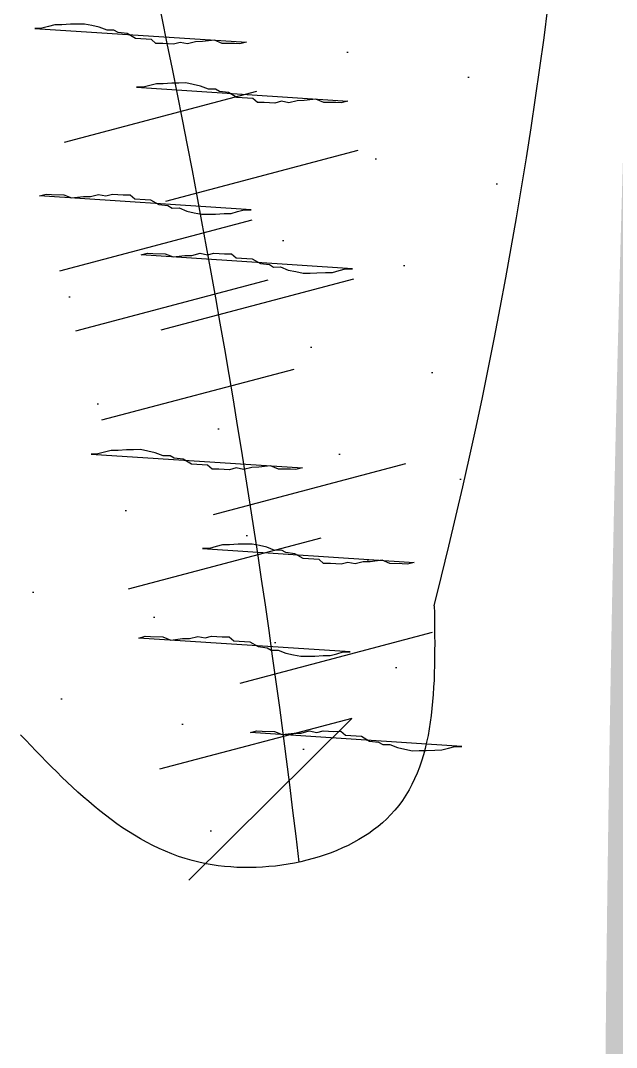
# Model space of a CAD drawing. Extents: x 3694 to 117786, y 20013 to 108631.
# Drawn here: x 41288.8 to 41349, y 85213.1 to 85317.1 of the extents above; entities that cross this region are included whole.
import ezdxf

# ---------------------------------------------------------------- set-up
doc = ezdxf.new("R2010")
doc.units = 0
doc.header["$LTSCALE"] = 1000
doc.header["$MEASUREMENT"] = 0
doc.layers.add('家具', color=253, linetype='Continuous')

# ---------------------------------------------------------------- blocks, each defined once
blk = doc.blocks.new('A$C6CBF3060')
at = {"layer": '家具'}
h = blk.add_hatch(dxfattribs=at)
h.set_pattern_fill('DOTS', color=8, scale=335.2800000195158, angle=-90.00000000000001, style=0)
h.set_pattern_definition([(270, (30849.11753504153, -17862.99907829171), (20.95500000121973, -10.47750000060987), [0, -20.95500000121974])])
edge = h.paths.add_edge_path()
edge.add_spline(control_points=[(3620.032944355196, 1020.167978249578), (3621.856950601301, 1029.223950294458), (3623.640356767137, 1038.254456721312), (3629.075648781851, 1066.661334569191), (3632.509525532267, 1085.952194047979), (3638.452392537998, 1124.35439882104), (3640.907859724044, 1143.394177388276), (3645.504487169259, 1187.965857300234), (3647.380020918004, 1213.570567535007), (3652.138734003369, 1291.274453085276), (3654.163834771207, 1344.379333391011), (3661.075878760414, 1425.081640880471), (3664.018153472578, 1452.133973591473), (3670.094233668715, 1492.753120009336), (3672.397098293724, 1506.299475706379), (3677.679535390045, 1533.370511049969), (3680.683231559953, 1546.95785375061), (3688.042565591692, 1576.433232332645), (3692.477545640613, 1592.158136530725), (3700.184732509224, 1618.288209221257), (3703.394472055632, 1628.838867633007), (3706.570199849586, 1639.277341819994)], knot_values=[0.007594318894714291, 0.007594318894714291, 0.007594318894714291, 0.007594318894714291, 1.009331685129112, 1.009331685129112, 3.166903830014817, 3.166903830014817, 5.324475974900523, 5.324475974900523, 8.146713981276132, 8.146713981276132, 13.78698518195698, 13.78698518195698, 16.6071207822974, 16.6071207822974, 18.01718858246761, 18.01718858246761, 19.42725638263783, 19.42725638263783, 21.11840045899928, 21.11840045899928, 22.2881602581128, 22.2881602581128, 22.2881602581128, 22.2881602581128], degree=3, periodic=0)
edge.add_ellipse((1789.99904669042, 2201.081587384349), major_axis=(1412.244489359956, 1412.244489359956), ratio=0.9999999999999818, start_angle=-61.33743676422674, end_angle=-48.55714826964773)
edge.add_ellipse((1789.99904669042, 1953.25083809936), major_axis=(1412.24448935993, -1412.24448935993), ratio=0.9999999999999885, start_angle=48.5571482696466, end_angle=61.33743676426361)
edge.add_spline(control_points=[(3706.570199849455, 2515.055083664098), (3703.394472055566, 2525.493557850958), (3700.184732509093, 2536.044216262839), (3692.477545640737, 2562.174288952727), (3688.042565592012, 2577.899193150166), (3680.683231560659, 2607.374571730539), (3677.679535390882, 2620.961914430154), (3672.397098294947, 2648.032949771052), (3670.094233670054, 2661.579305466817), (3664.018153474113, 2702.198451881093), (3661.075878761818, 2729.250784589662), (3655.986670472266, 2788.670379265524), (3654.145087228251, 2820.934697647885), (3652.42359686167, 2852.807937005808)], knot_values=[0.007594318904541566, 0.007594318904541566, 0.007594318904541566, 0.007594318904541566, 1.177354118008585, 1.177354118008585, 2.868498194319651, 2.868498194319651, 4.278565994361959, 4.278565994361959, 5.688633794404266, 5.688633794404266, 8.508769394488882, 8.508769394488882, 11.91787256770212, 11.91787256770212, 11.91787256770212, 11.91787256770212], degree=3, periodic=0)
edge.add_ellipse((3646.657623284387, 2875.236412280854), major_axis=(16.37502602226822, 16.37502602226821), ratio=0.9999999999995666, start_angle=225.8035234418923, end_angle=239.417541532368, ccw=False)
edge.add_ellipse((3511.087514728119, 3239.193560838379), major_axis=(290.1065513937293, 290.1065513937293), ratio=0.9999999999994232, start_angle=234.5429178462428, end_angle=244.3434878472222, ccw=False)
edge.add_ellipse((4291.384683319397, 2715.78940374251), major_axis=(510.6161812649055, -510.6161812649058), ratio=0.9999999999999988, start_angle=215.5301837112753, end_angle=236.2784491778619)
edge.add_ellipse((8058.381468311782, 2243.98490320702), major_axis=(3173.045961291781, -3173.045961291782), ratio=1, start_angle=220.7753203818918, end_angle=231.6420249032678)
edge.add_ellipse((4599.337569821713, 1341.637200631933), major_axis=(756.0877006785541, 756.0877006785539), ratio=0.9999999999999949, start_angle=113.9930274311128, end_angle=139.4777875760855)
edge.add_ellipse((3519.680850986653, 1232.139841819859), major_axis=(20.77520892349397, -20.77520892349398), ratio=0.999999999999889, start_angle=29.349690518414718, end_angle=107.31395154978779, ccw=False)
edge.add_ellipse((3261.400831811123, 1475.541992198378), major_axis=(269.5263520561113, -269.5263520561115), ratio=0.9999999999999978, start_angle=326.06965526290503, end_angle=363.74867896470926, ccw=False)
edge.add_ellipse((2985.936513544038, 1255.583835869416), major_axis=(269.5447157602681, 269.5447157602681), ratio=0.9999999999729833, start_angle=289.4364312615882, end_angle=291.1525348597326, ccw=False)
edge.add_ellipse((3270.637057203829, -411.6684627259383), major_axis=(1063.437138938921, 1063.437138938921), ratio=0.9999999999999937, start_angle=35.30528515153998, end_angle=42.74492259143477, ccw=False)
edge.add_ellipse((3474.324288661912, 860.0126218386868), major_axis=(153.1024992137935, -153.1024992137935), ratio=0.999999999999859, start_angle=92.70420918075928, end_angle=121.7648417998393, ccw=False)
edge = h.paths.add_edge_path()
edge.add_ellipse((3560.315809361586, 903.7363475695056), major_axis=(59.62128638761727, 59.62128638761727), ratio=0.9999999999999157, start_angle=248.1334738211491, end_angle=277.7178630449272)
edge.add_ellipse((3511.524035592221, 931.7299106341088), major_axis=(99.19644208316629, 99.19644208316625), ratio=0.9999999999997502, start_angle=-79.30676778778508, end_angle=-64.31921627686972)
edge.add_ellipse((3386.72601415019, 2442.541419907149), major_axis=(1116.038544759257, -1116.038544759258), ratio=0.9999999999999984, start_angle=303.32411686118166, end_angle=324.37804893725087, ccw=False)
edge.add_spline(control_points=[(3067.313977831232, 896.8829783906913), (3067.116512627828, 894.6964287364499), (3066.26218761129, 885.1096334103167), (3065.674442368967, 875.0971932240427), (3064.819310103077, 865.6985716819399)], knot_values=[0, 0, 0, 0, 0.2418033642713523, 1.052830296575082, 1.052830296575082, 1.052830296575082, 1.052830296575082], degree=3, periodic=0)
edge.add_ellipse((3026.907071228037, 868.9988679855887), major_axis=(26.90938323527025, 26.90938323527025), ratio=0.9999999999999187, start_angle=238.7767705824798, end_angle=310.27284356007203, ccw=False)
edge.add_ellipse((3357.089655062053, 4875.541364723143), major_axis=(2868.190797183439, -2868.19079718344), ratio=0.999999999999999, start_angle=310.4593117003497, end_angle=318.3404531218047)
edge = h.paths.add_edge_path()
edge.add_ellipse((3560.315809361266, 3250.596077914459), major_axis=(59.62128638763784, -59.62128638763787), ratio=0.9999999999995934, start_angle=82.28213695507955, end_angle=111.8665261788591)
edge.add_ellipse((3357.089655062751, -721.208939239179), major_axis=(2868.190797183605, 2868.190797183604), ratio=0.9999999999999925, start_angle=41.65954687821016, end_angle=49.54410408661445)
edge.add_ellipse((3026.730802552287, 3285.298579970644), major_axis=(26.90938323526915, -26.90938323526915), ratio=0.9999999999999033, start_angle=49.98346972011012, end_angle=121.3236457343994, ccw=False)
edge.add_spline(control_points=[(3064.642559511616, 3288.604407622486), (3064.979431703308, 3284.907876167901), (3065.254021153691, 3281.472108143695), (3065.500446844075, 3278.209911560098)], knot_values=[0, 0, 0, 0, 0.3189857557440551, 0.3189857557440551, 0.3189857557440551, 0.3189857557440551], degree=3, periodic=0)
edge.add_ellipse((3494.988468096315, -267.6566824607653), major_axis=(2525.631590611771, -2525.631590611772), ratio=0.9999999999999991, start_angle=132.8754075785099, end_angle=141.9062269296692, ccw=False)
edge = h.paths.add_edge_path()
edge.add_ellipse((3346.428693505171, 2814.744027245259), major_axis=(221.1621733483969, -221.1621733483971), ratio=0.9999999999999994, start_angle=219.8560000035077, end_angle=290.9319768433341)
edge.add_ellipse((3437.151632962174, 2555.301954592251), major_axis=(155.4479335070494, -155.4479335070496), ratio=0.9999999999999929, start_angle=231.8281592482279, end_angle=294.8810682384705)
edge.add_ellipse((2813.700149012111, 2180.201737340405), major_axis=(405.3237387993505, 405.3237387993504), ratio=0.9999999999999992, start_angle=285.52623263396157, end_angle=332.11357467867344, ccw=False)
edge.add_ellipse((3523.712787324905, 1599.059105694443), major_axis=(258.8230775298201, 258.82307752982), ratio=0.9999999999999818, start_angle=80.19826500577827, end_angle=130.5062586859865)
edge.add_ellipse((3249.266929159778, 1365.594833926676), major_axis=(196.0891473908119, -196.0891473908119), ratio=0.9999999999999981, start_angle=154.0384846775883, end_angle=216.6923729745889)
edge.add_ellipse((3335.197817287255, 909.3636444261319), major_axis=(433.6778078787909, 433.6778078787906), ratio=0.999999999999949, start_angle=80.98112304628877, end_angle=109.8781780001218)
edge.add_ellipse((18467.36806691358, 2025.981614987111), major_axis=(11109.2260467442, 11109.22604674419), ratio=0.9999999999995928, start_angle=138.1241672681158, end_angle=138.7143909774701)
edge.add_spline(control_points=[(2789.552410904224, 1008.188427614892), (2796.579734544641, 1007.746763104577), (2803.725178327077, 1007.646570336328), (2811.231307050359, 1007.927036234807)], knot_values=[2.293510373809953, 2.293510373809953, 2.293510373809953, 2.293510373809953, 2.979732802934619, 2.979732802934619, 2.979732802934619, 2.979732802934619], degree=3, periodic=0)
edge.add_spline(control_points=[(2811.231307050359, 1007.927036234807), (2815.450479755054, 1008.084685284808), (2826.805456678361, 1008.812973134682), (2842.780722635296, 1010.871307693131), (2839.120250166125, 1024.618026985154), (2842.859477051599, 1028.393799632864), (2845.636094539273, 1029.971073038905)], knot_values=[2.979732802934619, 2.979732802934619, 2.979732802934619, 2.979732802934619, 3.36545639614831, 3.990521829336836, 4.278466320926378, 4.605763273049225, 4.605763273049225, 4.605763273049225, 4.605763273049225], degree=3, periodic=0)
edge.add_spline(control_points=[(2845.636094539273, 1029.971073038905), (2848.422474729079, 1031.553892203377), (2852.001820499405, 1032.702305534669), (2855.58116626992, 1033.850718865961)], knot_values=[4.605763273049225, 4.605763273049225, 4.605763273049225, 4.605763273049225, 4.934211014792284, 4.934211014792284, 4.934211014792284, 4.934211014792284], degree=3, periodic=0)
edge.add_ellipse((3270.637057203829, -411.6684627259383), major_axis=(1063.437138939227, 1063.437138939227), ratio=0.9999999999998375, start_angle=52.795632896919415, end_angle=61.02050574382298, ccw=False)
edge.add_ellipse((3199.316362891543, 1348.14039130005), major_axis=(212.5834902189315, 212.5834902189315), ratio=0.9999999999999212, start_angle=165.6335501199894, end_angle=198.8130742464472, ccw=False)
edge.add_ellipse((3199.413119119788, 1029.520550322999), major_axis=(217.1797520411045, -217.1797520411046), ratio=0.9999999999998674, start_angle=151.0252170128921, end_angle=192.4102655699839, ccw=False)
edge.add_ellipse((3551.448439235653, 1156.134686465819), major_axis=(331.0872910150433, -331.0872910150434), ratio=0.9999999999999813, start_angle=177.8463850309959, end_angle=203.8962665094932, ccw=False)
edge.add_ellipse((2984.329156197491, 1140.779664811776), major_axis=(308.6143108805782, 308.6143108805783), ratio=0.99999999999966, start_angle=2.0533838449994732, end_angle=10.260448050109005, ccw=False)
edge.add_spline(control_points=[(3281.687451026184, 1460.253654765613), (3290.639455244702, 1453.204405174176), (3313.081898206045, 1435.532118832798), (3303.305460116768, 1498.775473405309), (3326.318821677465, 1533.829908224947), (3353.544751881607, 1593.430233467796), (3320.947959299898, 1659.060984562777), (3340.190178442157, 1740.826539046509), (3356.126177953687, 1827.657185362103), (3415.808870579021, 1863.793903553702), (3424.432073950476, 1919.337591101754), (3457.289777258164, 1907.517444122117), (3458.775801431591, 1924.683027975876), (3459.456346832347, 1933.619102174609)], knot_values=[28.72622828787619, 28.72622828787619, 28.72622828787619, 28.72622828787619, 29.65137003608691, 31.04553471454428, 32.97090723718488, 34.80045963000916, 37.53798117998499, 40.13244696109814, 43.73799823656201, 46.29924793153518, 47.53881564063179, 48.20545028199999, 48.98405692497199, 48.98405692497199, 48.98405692497199, 48.98405692550385], degree=3, periodic=0)
edge.add_ellipse((-2827.432287128104, 2095.358859361608), major_axis=(4446.972478264837, 4446.972478264834), ratio=0.9999999999999976, start_angle=-46.47369586912973, end_angle=-42.84626635100496)
edge.add_spline(control_points=[(3457.093905025751, 2331.703914353799), (3455.691781476875, 2345.589783137202), (3452.514928848803, 2370.097512984801), (3408.946969250035, 2401.111465854163), (3388.218704290179, 2469.690945094218), (3352.769053081218, 2533.335634224328), (3364.030625280458, 2604.82269811142), (3327.271703467311, 2627.476138575294), (3294.9122366675, 2714.330123526699), (3294.341436591865, 2693.091429919492)], knot_values=[0, 0, 0, 1.163513729807164e-12, 1.426783815582302, 2.507845637052222, 5.446644405802077, 8.794161911986935, 10.36550993041577, 12.19506232323765, 14.47634677036475, 14.47634677036475, 14.47634677036475, 14.47634677036475], degree=3, periodic=0)
edge.add_ellipse((3687.441035538191, 2947.473610607776), major_axis=(331.0872910150615, -331.0872910150615), ratio=0.9999999999999547, start_angle=233.1899730444863, end_angle=257.9076692015958, ccw=False)
edge.add_ellipse((3372.605812031026, 3149.559701468508), major_axis=(217.1797520411107, -217.1797520411108), ratio=0.9999999999999556, start_angle=244.6759739839959, end_angle=286.0610225410798, ccw=False)
edge.add_ellipse((3301.30499854072, 2839.020160634274), major_axis=(212.5834902198476, 212.5834902198476), ratio=0.9999999999956851, start_angle=85.14470269029368, end_angle=91.45268943398088, ccw=False)
edge.add_ellipse((3267.100022714898, 4450.91484517249), major_axis=(983.775240623166, 983.775240623166), ratio=0.9999999999998531, start_angle=208.0880272447276, end_angle=218.4118439115923, ccw=False)
edge.add_spline(control_points=[(2862.37711883695, 3119.814991966967), (2856.867087630577, 3121.622537046678), (2851.35705642408, 3123.430082126131), (2848.768473186879, 3126.813406541194)], knot_values=[4.42752981046754, 4.42752981046754, 4.42752981046754, 4.42752981046754, 4.934211014792284, 4.934211014792284, 4.934211014792284, 4.934211014792284], degree=3, periodic=0)
edge.add_ellipse((3341.197146602492, 3246.534314250937), major_axis=(358.3427787361459, -358.3427787361463), ratio=0.999999999999975, start_angle=238.6648212037559, end_angle=277.816367146285)
h = blk.add_hatch(dxfattribs=at)
h.set_pattern_fill('DOTS', color=8, scale=178.8160000104085, angle=-75.17599740398259, style=0)
h.set_pattern_definition([(284.8240025960174, (21523.19842935675, -3204.156176563381), (12.23371532700078, -2.542622527250572), [0, -11.17600000065051])])
edge = h.paths.add_edge_path(flags=17)
edge.add_ellipse((3508.507639436895, 2686.904734591491), major_axis=(23.25952561881828, -23.25952561881829), ratio=0.9999999999999228, start_angle=217.598370494964, end_angle=267.39462829812675, ccw=False)
edge.add_ellipse((3392.615725812291, 2706.727411004464), major_axis=(59.9046491667301, -59.90464916673012), ratio=0.9999999999998661, start_angle=350.65844968254294, end_angle=394.3991949743683, ccw=False)
edge.add_ellipse((3442.016187211404, 2684.491654074292), major_axis=(32.94986328208082, 32.94986328208081), ratio=0.9999999999998382, start_angle=224.9828587922299, end_angle=289.9024488496004)
edge = h.paths.add_edge_path(flags=17)
edge.add_ellipse((2799.933782092005, 2411.637768748264), major_axis=(481.3748926355609, 481.3748926355607), ratio=0.9999999999840347, start_angle=-26.32292343229813, end_angle=-25.58827127859119)
edge.add_ellipse((3387.198946313249, 2635.157820252211), major_axis=(38.80003682654529, 38.80003682654528), ratio=0.9999999999999831, start_angle=246.3633945223265, end_angle=317.8577408210059, ccw=False)
edge.add_ellipse((3414.442139424595, 2563.93047086295), major_axis=(15.12758440154903, 15.12758440154902), ratio=0.9999999999999909, start_angle=-72.18619439915022, end_angle=64.8217797418078, ccw=False)
edge.add_ellipse((3357.704625160964, 2604.177307075981), major_axis=(64.19840911938086, -64.19840911938088), ratio=0.9999999999999908, start_angle=11.56752916311502, end_angle=61.28906160823021)
edge = h.paths.add_edge_path()
edge.add_ellipse((3185.120227187588, 2583.846666353507), major_axis=(242.0371122307935, 242.0371122307935), ratio=0.9999999999999688, start_angle=-23.32578200306534, end_angle=26.28458598788795)
edge.add_spline(control_points=[(3294.95076252523, 2908.039789200709), (3285.59000490723, 2912.370396476184), (3273.676991489105, 2917.881764752918), (3266.815490951951, 2910.243159776714), (3265.556602545243, 2908.265359197449)], knot_values=[0, 0, 0, 0, 1.42238482592121, 1.810204922351612, 1.810204922351612, 1.810204922351612, 1.810204922351612], degree=3, periodic=0)
edge.add_ellipse((2799.933782090149, 2411.637768744324), major_axis=(481.3748926403442, -481.3748926403442), ratio=0.9999999999996101, start_angle=87.25263749308863, end_angle=91.84549474957328, ccw=False)
edge.add_ellipse((3214.421947500261, 2577.142094905234), major_axis=(216.1019309945073, -216.1019309945075), ratio=0.999999999999946, start_angle=66.89079912288321, end_angle=117.98945326683679, ccw=False)
edge.add_ellipse((3082.171467200518, 2475.053802211161), major_axis=(331.3486877331243, -331.3486877331244), ratio=0.9999999999999956, start_angle=389.56745048290304, end_angle=432.4529716565977, ccw=False)
edge.add_ellipse((2548.179880652155, 2188.045808867992), major_axis=(706.3772336369606, 706.3772336369603), ratio=0.999999999999835, start_angle=321.74637887917953, end_angle=324.3508728240508, ccw=False)
edge.add_spline(control_points=[(3540.231171865613, 2305.399240872724), (3543.869102956422, 2306.191136364261), (3554.218102346218, 2311.164756270326), (3554.021201864321, 2323.207869944858), (3553.888276583122, 2331.338039343249)], knot_values=[0, 0, 0, 0, 0.5819764206049407, 1.791185280154921, 1.791185280154921, 1.791185280154921, 1.791185280154921], degree=3, periodic=0)
edge.add_ellipse((3055.171823736164, 2457.493583324365), major_axis=(363.7535715408031, -363.7535715408033), ratio=0.9999999999999976, start_angle=30.80422389370577, end_angle=74.43044399808288)
edge = h.paths.add_edge_path()
edge.add_spline(control_points=[(3512.045306835935, 2318.2714167302), (3517.588125824346, 2312.491863504376), (3525.292820839051, 2304.458100356638), (3537.115743228183, 2304.72108237278), (3540.231171865613, 2305.399240872724)], knot_values=[1.791185280154921, 1.791185280154921, 1.791185280154921, 1.791185280154921, 3.069002213139684, 3.567391534373676, 3.567391534373676, 3.567391534373676, 3.567391534373676], degree=3, periodic=0)
edge.add_ellipse((2548.179880652155, 2188.045808867992), major_axis=(706.377233638207, -706.3772336382074), ratio=0.9999999999993391, start_angle=51.74637887920161, end_angle=54.3508728240713)
edge.add_ellipse((3764.186938126877, 2674.325635155186), major_axis=(281.0686011683552, 281.0686011683551), ratio=0.9999999999999862, start_angle=145.8922033348512, end_angle=189.5904192882054, ccw=False)
edge.add_ellipse((3727.837143598881, 2835.127694727074), major_axis=(300.7962628522051, -300.7962628522051), ratio=0.9999999999999934, start_angle=220.3807436132537, end_angle=258.6817611968143, ccw=False)
edge.add_ellipse((2799.933782090149, 2411.637768744324), major_axis=(481.3748926401587, 481.3748926401587), ratio=0.9999999999988527, start_angle=-2.747362506916546, end_angle=1.845494749579979)
edge.add_spline(control_points=[(3265.556602545243, 2908.265359197449), (3263.646122517712, 2905.263863207118), (3259.318761821429, 2893.755928218379), (3258.811229740662, 2883.454117961643), (3258.470738576732, 2876.542879246761)], knot_values=[1.810204922351612, 1.810204922351612, 1.810204922351612, 1.810204922351612, 2.398757922429805, 3.598446597238173, 3.598446597238173, 3.598446597238173, 3.598446597238173], degree=3, periodic=0)
edge.add_ellipse((3646.639097211155, 2857.209695129477), major_axis=(274.8167086013957, 274.8167086013956), ratio=0.9999999999999963, start_angle=132.1486721113125, end_angle=176.9724953827164)
edge.add_ellipse((3661.683551529728, 2583.255587393276), major_axis=(215.1838922608969, 215.1838922608969), ratio=0.9999999999999789, start_angle=132.3564968236814, end_angle=195.5463068146161)
at = {"layer": '家具', "color": 8, "linetype": 'Continuous'}
for p, q in [((3535.916616422088, 2383.369024539184), (3516.454684662625, 2378.218237175039)), ((3535.916616422088, 2383.369024539184), (3516.454684662625, 2378.218237175039)), ((3535.916616422088, 2383.369024539184), (3516.454684662625, 2378.218237175039)), ((3535.916616422088, 2383.369024539184), (3516.454684662625, 2378.218237175039)), ((3546.175642554983, 2377.403880923426), (3526.71371079552, 2372.25309355947)), ((3546.175642554983, 2377.403880923426), (3526.71371079552, 2372.25309355947)), ((3546.175642554983, 2377.403880923426), (3526.71371079552, 2372.25309355947)), ((3546.175642554983, 2377.403880923426), (3526.71371079552, 2372.25309355947)), ((3535.453367499627, 2370.338370973503), (3515.991435740252, 2365.187583609546)), ((3535.453367499627, 2370.338370973503), (3515.991435740252, 2365.187583609546)), ((3535.453367499627, 2370.338370973503), (3515.991435740252, 2365.187583609546)), ((3535.453367499627, 2370.338370973503), (3515.991435740252, 2365.187583609546)), ((3537.054624840741, 2364.288119060922), (3517.592693081278, 2359.137331696969)), ((3537.054624840741, 2364.288119060922), (3517.592693081278, 2359.137331696969)), ((3537.054624840741, 2364.288119060922), (3517.592693081278, 2359.137331696969)), ((3537.054624840741, 2364.288119060922), (3517.592693081278, 2359.137331696969)), ((3545.712393632486, 2364.373227357966), (3526.250461873024, 2359.22243999382)), ((3545.712393632486, 2364.373227357966), (3526.250461873024, 2359.22243999382)), ((3545.712393632486, 2364.373227357966), (3526.250461873024, 2359.22243999382)), ((3545.712393632486, 2364.373227357966), (3526.250461873024, 2359.22243999382)), ((3520.269433393936, 2350.134696661527), (3539.731365153399, 2355.285484025673)), ((3520.269433393936, 2350.134696661527), (3539.731365153399, 2355.285484025673)), ((3520.269433393936, 2350.134696661527), (3539.731365153399, 2355.285484025673)), ((3520.269433393936, 2350.134696661527), (3539.731365153399, 2355.285484025673)), ((3531.554113334125, 2340.575081006031), (3551.016045093595, 2345.72586837018)), ((3531.554113334125, 2340.575081006031), (3551.016045093595, 2345.72586837018)), ((3531.554113334125, 2340.575081006031), (3551.016045093595, 2345.72586837018)), ((3531.554113334125, 2340.575081006031), (3551.016045093595, 2345.72586837018)), ((3522.976248175444, 2333.059091855877), (3542.438179934776, 2338.209879219834)), ((3522.976248175444, 2333.059091855877), (3542.438179934776, 2338.209879219834)), ((3522.976248175444, 2333.059091855877), (3542.438179934776, 2338.209879219834)), ((3522.976248175444, 2333.059091855877), (3542.438179934776, 2338.209879219834)), ((3534.260928115538, 2323.499476200384), (3553.722859875008, 2328.650263564337)), ((3534.260928115538, 2323.499476200384), (3553.722859875008, 2328.650263564337)), ((3534.260928115538, 2323.499476200384), (3553.722859875008, 2328.650263564337)), ((3534.260928115538, 2323.499476200384), (3553.722859875008, 2328.650263564337)), ((3545.555555140949, 2319.94152807612), (3526.093623381574, 2314.790740712167)), ((3545.555555140949, 2319.94152807612), (3526.093623381574, 2314.790740712167)), ((3545.555555140949, 2319.94152807612), (3526.093623381574, 2314.790740712167)), ((3545.555555140949, 2319.94152807612), (3526.093623381574, 2314.790740712167)), ((3545.555555140949, 2319.94152807612), (3529.067387014926, 2303.554558588741)), ((3545.555555140949, 2319.94152807612), (3529.067387014926, 2303.554558588741)), ((3545.555555140949, 2319.94152807612), (3529.067387014926, 2303.554558588741)), ((3545.555555140949, 2319.94152807612), (3529.067387014926, 2303.554558588741))]:
    blk.add_line(p, q, dxfattribs=at)
for points in [[(3534.890106007057, 2388.35889353419), (3534.229764226948, 2388.184127732944), (3533.690816441471, 2388.218138826996), (3532.447835425504, 2388.242469564942), (3531.656419294501, 2388.562960098923), (3530.457994050572, 2388.422434142893), (3529.753960820082, 2388.412753786753), (3528.928533594903, 2388.194296535155), (3528.181037665185, 2388.348837302339), (3527.520695884952, 2388.174071501096), (3526.442800314122, 2388.242093689394), (3525.738767083632, 2388.232413333095), (3525.277521842589, 2388.640286767775), (3524.199626271758, 2388.708308955884), (3523.660678486282, 2388.742320050125), (3522.825570904897, 2389.22789602902), (3521.912760779014, 2389.339609667702), (3521.495206988322, 2389.582397657054), (3520.791173757832, 2389.572717300947), (3519.9997576268, 2389.893207834924), (3519.252032945958, 2390.048612923732), (3518.504308265183, 2390.204018012573), (3517.800275034693, 2390.194337656467), (3517.096241804204, 2390.184657300171), (3516.227987450424, 2390.13151424484), (3515.523954219934, 2390.121833888541), (3514.863612439825, 2389.947068087266), (3514.203270659593, 2389.772302286245), (3513.499237429103, 2389.762621929945)], [(3534.890106007057, 2388.35889353419), (3534.229764226948, 2388.184127732944), (3533.690816441471, 2388.218138826996), (3532.447835425504, 2388.242469564942), (3531.656419294501, 2388.562960098923), (3530.457994050572, 2388.422434142893), (3529.753960820082, 2388.412753786753), (3528.928533594903, 2388.194296535155), (3528.181037665185, 2388.348837302339), (3527.520695884952, 2388.174071501096), (3526.442800314122, 2388.242093689394), (3525.738767083632, 2388.232413333095), (3525.277521842589, 2388.640286767775), (3524.199626271758, 2388.708308955884), (3523.660678486282, 2388.742320050125), (3522.825570904897, 2389.22789602902), (3521.912760779014, 2389.339609667702), (3521.495206988322, 2389.582397657054), (3520.791173757832, 2389.572717300947), (3519.9997576268, 2389.893207834924), (3519.252032945958, 2390.048612923732), (3518.504308265183, 2390.204018012573), (3517.800275034693, 2390.194337656467), (3517.096241804204, 2390.184657300171), (3516.227987450424, 2390.13151424484), (3515.523954219934, 2390.121833888541), (3514.863612439825, 2389.947068087266), (3514.203270659593, 2389.772302286245), (3513.499237429103, 2389.762621929945)], [(3534.890106007057, 2388.35889353419), (3534.229764226948, 2388.184127732944), (3533.690816441471, 2388.218138826996), (3532.447835425504, 2388.242469564942), (3531.656419294501, 2388.562960098923), (3530.457994050572, 2388.422434142893), (3529.753960820082, 2388.412753786753), (3528.928533594903, 2388.194296535155), (3528.181037665185, 2388.348837302339), (3527.520695884952, 2388.174071501096), (3526.442800314122, 2388.242093689394), (3525.738767083632, 2388.232413333095), (3525.277521842589, 2388.640286767775), (3524.199626271758, 2388.708308955884), (3523.660678486282, 2388.742320050125), (3522.825570904897, 2389.22789602902), (3521.912760779014, 2389.339609667702), (3521.495206988322, 2389.582397657054), (3520.791173757832, 2389.572717300947), (3519.9997576268, 2389.893207834924), (3519.252032945958, 2390.048612923732), (3518.504308265183, 2390.204018012573), (3517.800275034693, 2390.194337656467), (3517.096241804204, 2390.184657300171), (3516.227987450424, 2390.13151424484), (3515.523954219934, 2390.121833888541), (3514.863612439825, 2389.947068087266), (3514.203270659593, 2389.772302286245), (3513.499237429103, 2389.762621929945)], [(3534.890106007057, 2388.35889353419), (3534.229764226948, 2388.184127732944), (3533.690816441471, 2388.218138826996), (3532.447835425504, 2388.242469564942), (3531.656419294501, 2388.562960098923), (3530.457994050572, 2388.422434142893), (3529.753960820082, 2388.412753786753), (3528.928533594903, 2388.194296535155), (3528.181037665185, 2388.348837302339), (3527.520695884952, 2388.174071501096), (3526.442800314122, 2388.242093689394), (3525.738767083632, 2388.232413333095), (3525.277521842589, 2388.640286767775), (3524.199626271758, 2388.708308955884), (3523.660678486282, 2388.742320050125), (3522.825570904897, 2389.22789602902), (3521.912760779014, 2389.339609667702), (3521.495206988322, 2389.582397657054), (3520.791173757832, 2389.572717300947), (3519.9997576268, 2389.893207834924), (3519.252032945958, 2390.048612923732), (3518.504308265183, 2390.204018012573), (3517.800275034693, 2390.194337656467), (3517.096241804204, 2390.184657300171), (3516.227987450424, 2390.13151424484), (3515.523954219934, 2390.121833888541), (3514.863612439825, 2389.947068087266), (3514.203270659593, 2389.772302286245), (3513.499237429103, 2389.762621929945)], [(3545.149132139952, 2382.393749918432), (3544.488790359814, 2382.218984117186), (3543.949842574366, 2382.252995211464), (3542.706861558392, 2382.27732594941), (3541.915445427359, 2382.597816483358), (3540.717020183431, 2382.457290527102), (3540.012986952912, 2382.447610171024), (3539.187559727761, 2382.22915291943), (3538.440063797956, 2382.383693686774), (3537.779722017818, 2382.20892788556), (3536.701826446886, 2382.276950073665), (3535.997793216498, 2382.267269717526), (3535.536547975455, 2382.675143152017), (3534.458652404624, 2382.743165340347), (3533.919704619177, 2382.7771764344), (3533.084597037661, 2383.262752413484), (3532.171786911909, 2383.374466051944), (3531.754233121181, 2383.617254041485), (3531.050199890691, 2383.607573685189), (3530.2587837596, 2383.928064219166), (3529.511059078817, 2384.083469307974), (3528.763334398078, 2384.238874396815), (3528.059301167588, 2384.229194040709), (3527.355267937099, 2384.219513684602), (3526.487013583319, 2384.166370629082), (3525.782980352829, 2384.156690272976), (3525.122638572589, 2383.981924471729), (3524.462296792452, 2383.807158670486), (3523.758263561933, 2383.79747831438)], [(3545.149132139952, 2382.393749918432), (3544.488790359814, 2382.218984117186), (3543.949842574366, 2382.252995211464), (3542.706861558392, 2382.27732594941), (3541.915445427359, 2382.597816483358), (3540.717020183431, 2382.457290527102), (3540.012986952912, 2382.447610171024), (3539.187559727761, 2382.22915291943), (3538.440063797956, 2382.383693686774), (3537.779722017818, 2382.20892788556), (3536.701826446886, 2382.276950073665), (3535.997793216498, 2382.267269717526), (3535.536547975455, 2382.675143152017), (3534.458652404624, 2382.743165340347), (3533.919704619177, 2382.7771764344), (3533.084597037661, 2383.262752413484), (3532.171786911909, 2383.374466051944), (3531.754233121181, 2383.617254041485), (3531.050199890691, 2383.607573685189), (3530.2587837596, 2383.928064219166), (3529.511059078817, 2384.083469307974), (3528.763334398078, 2384.238874396815), (3528.059301167588, 2384.229194040709), (3527.355267937099, 2384.219513684602), (3526.487013583319, 2384.166370629082), (3525.782980352829, 2384.156690272976), (3525.122638572589, 2383.981924471729), (3524.462296792452, 2383.807158670486), (3523.758263561933, 2383.79747831438)], [(3545.149132139952, 2382.393749918432), (3544.488790359814, 2382.218984117186), (3543.949842574366, 2382.252995211464), (3542.706861558392, 2382.27732594941), (3541.915445427359, 2382.597816483358), (3540.717020183431, 2382.457290527102), (3540.012986952912, 2382.447610171024), (3539.187559727761, 2382.22915291943), (3538.440063797956, 2382.383693686774), (3537.779722017818, 2382.20892788556), (3536.701826446886, 2382.276950073665), (3535.997793216498, 2382.267269717526), (3535.536547975455, 2382.675143152017), (3534.458652404624, 2382.743165340347), (3533.919704619177, 2382.7771764344), (3533.084597037661, 2383.262752413484), (3532.171786911909, 2383.374466051944), (3531.754233121181, 2383.617254041485), (3531.050199890691, 2383.607573685189), (3530.2587837596, 2383.928064219166), (3529.511059078817, 2384.083469307974), (3528.763334398078, 2384.238874396815), (3528.059301167588, 2384.229194040709), (3527.355267937099, 2384.219513684602), (3526.487013583319, 2384.166370629082), (3525.782980352829, 2384.156690272976), (3525.122638572589, 2383.981924471729), (3524.462296792452, 2383.807158670486), (3523.758263561933, 2383.79747831438)], [(3545.149132139952, 2382.393749918432), (3544.488790359814, 2382.218984117186), (3543.949842574366, 2382.252995211464), (3542.706861558392, 2382.27732594941), (3541.915445427359, 2382.597816483358), (3540.717020183431, 2382.457290527102), (3540.012986952912, 2382.447610171024), (3539.187559727761, 2382.22915291943), (3538.440063797956, 2382.383693686774), (3537.779722017818, 2382.20892788556), (3536.701826446886, 2382.276950073665), (3535.997793216498, 2382.267269717526), (3535.536547975455, 2382.675143152017), (3534.458652404624, 2382.743165340347), (3533.919704619177, 2382.7771764344), (3533.084597037661, 2383.262752413484), (3532.171786911909, 2383.374466051944), (3531.754233121181, 2383.617254041485), (3531.050199890691, 2383.607573685189), (3530.2587837596, 2383.928064219166), (3529.511059078817, 2384.083469307974), (3528.763334398078, 2384.238874396815), (3528.059301167588, 2384.229194040709), (3527.355267937099, 2384.219513684602), (3526.487013583319, 2384.166370629082), (3525.782980352829, 2384.156690272976), (3525.122638572589, 2383.981924471729), (3524.462296792452, 2383.807158670486), (3523.758263561933, 2383.79747831438)], [(3513.975910249937, 2372.803122124216), (3514.63625203017, 2372.977887925459), (3515.175199815523, 2372.943876831185), (3516.41818083149, 2372.919546093268), (3517.209596962588, 2372.599055559291), (3518.408886528203, 2372.739810266481), (3519.112919758692, 2372.749490622587), (3519.938346983843, 2372.967947874185), (3520.68584291359, 2372.813407107002), (3521.346184693823, 2372.988172908244), (3522.424080264624, 2372.920150719947), (3523.128113495142, 2372.929831076246), (3523.589358736186, 2372.521957641566), (3524.66638998533, 2372.45370670233), (3525.205337770807, 2372.419695608278), (3526.040445352191, 2371.934119629161), (3526.95325547798, 2371.822405990704), (3527.370809268672, 2371.57961800116), (3528.074842499162, 2371.589298357459), (3528.866258630289, 2371.268807823511), (3529.613983311036, 2371.113402734671), (3530.361707991782, 2370.95799764583), (3531.065741222272, 2370.967678001936), (3531.769774452761, 2370.977358358043), (3532.638893128322, 2371.030730164501), (3533.342926358811, 2371.040410520833), (3534.003268138949, 2371.215176322043), (3534.663609919189, 2371.389942123322), (3535.367643149679, 2371.399622479395)], [(3513.975910249937, 2372.803122124216), (3514.63625203017, 2372.977887925459), (3515.175199815523, 2372.943876831185), (3516.41818083149, 2372.919546093268), (3517.209596962588, 2372.599055559291), (3518.408886528203, 2372.739810266481), (3519.112919758692, 2372.749490622587), (3519.938346983843, 2372.967947874185), (3520.68584291359, 2372.813407107002), (3521.346184693823, 2372.988172908244), (3522.424080264624, 2372.920150719947), (3523.128113495142, 2372.929831076246), (3523.589358736186, 2372.521957641566), (3524.66638998533, 2372.45370670233), (3525.205337770807, 2372.419695608278), (3526.040445352191, 2371.934119629161), (3526.95325547798, 2371.822405990704), (3527.370809268672, 2371.57961800116), (3528.074842499162, 2371.589298357459), (3528.866258630289, 2371.268807823511), (3529.613983311036, 2371.113402734671), (3530.361707991782, 2370.95799764583), (3531.065741222272, 2370.967678001936), (3531.769774452761, 2370.977358358043), (3532.638893128322, 2371.030730164501), (3533.342926358811, 2371.040410520833), (3534.003268138949, 2371.215176322043), (3534.663609919189, 2371.389942123322), (3535.367643149679, 2371.399622479395)], [(3513.975910249937, 2372.803122124216), (3514.63625203017, 2372.977887925459), (3515.175199815523, 2372.943876831185), (3516.41818083149, 2372.919546093268), (3517.209596962588, 2372.599055559291), (3518.408886528203, 2372.739810266481), (3519.112919758692, 2372.749490622587), (3519.938346983843, 2372.967947874185), (3520.68584291359, 2372.813407107002), (3521.346184693823, 2372.988172908244), (3522.424080264624, 2372.920150719947), (3523.128113495142, 2372.929831076246), (3523.589358736186, 2372.521957641566), (3524.66638998533, 2372.45370670233), (3525.205337770807, 2372.419695608278), (3526.040445352191, 2371.934119629161), (3526.95325547798, 2371.822405990704), (3527.370809268672, 2371.57961800116), (3528.074842499162, 2371.589298357459), (3528.866258630289, 2371.268807823511), (3529.613983311036, 2371.113402734671), (3530.361707991782, 2370.95799764583), (3531.065741222272, 2370.967678001936), (3531.769774452761, 2370.977358358043), (3532.638893128322, 2371.030730164501), (3533.342926358811, 2371.040410520833), (3534.003268138949, 2371.215176322043), (3534.663609919189, 2371.389942123322), (3535.367643149679, 2371.399622479395)], [(3513.975910249937, 2372.803122124216), (3514.63625203017, 2372.977887925459), (3515.175199815523, 2372.943876831185), (3516.41818083149, 2372.919546093268), (3517.209596962588, 2372.599055559291), (3518.408886528203, 2372.739810266481), (3519.112919758692, 2372.749490622587), (3519.938346983843, 2372.967947874185), (3520.68584291359, 2372.813407107002), (3521.346184693823, 2372.988172908244), (3522.424080264624, 2372.920150719947), (3523.128113495142, 2372.929831076246), (3523.589358736186, 2372.521957641566), (3524.66638998533, 2372.45370670233), (3525.205337770807, 2372.419695608278), (3526.040445352191, 2371.934119629161), (3526.95325547798, 2371.822405990704), (3527.370809268672, 2371.57961800116), (3528.074842499162, 2371.589298357459), (3528.866258630289, 2371.268807823511), (3529.613983311036, 2371.113402734671), (3530.361707991782, 2370.95799764583), (3531.065741222272, 2370.967678001936), (3531.769774452761, 2370.977358358043), (3532.638893128322, 2371.030730164501), (3533.342926358811, 2371.040410520833), (3534.003268138949, 2371.215176322043), (3534.663609919189, 2371.389942123322), (3535.367643149679, 2371.399622479395)], [(3524.234936382796, 2366.837978508458), (3524.895278162934, 2367.012744309701), (3525.434225948382, 2366.978733215648), (3526.677206964356, 2366.954402477702), (3527.468623095352, 2366.633911943722), (3528.667912661069, 2366.774666650723), (3529.371945891558, 2366.784347007022), (3530.197373116738, 2367.002804258424), (3530.944869046449, 2366.848263491243), (3531.605210826689, 2367.023029292486), (3532.683106397519, 2366.955007104381), (3533.387139628008, 2366.964687460488), (3533.848384869052, 2366.556814025997), (3534.925416118225, 2366.488563086765), (3535.464363903571, 2366.45455199252), (3536.299471485087, 2365.968976013595), (3537.212281610839, 2365.857262374946), (3537.629835401567, 2365.614474385595), (3538.333868632057, 2365.624154741701), (3539.125284763155, 2365.30366420772), (3539.873009443931, 2365.148259118912), (3540.620734124677, 2364.992854030072), (3541.324767355167, 2365.002534386178), (3542.028800585656, 2365.01221474251), (3542.897919261188, 2365.065586548964), (3543.601952491706, 2365.075266905071), (3544.262294271815, 2365.250032706317), (3544.922636052048, 2365.424798507531), (3545.626669282472, 2365.43447886367)], [(3524.234936382796, 2366.837978508458), (3524.895278162934, 2367.012744309701), (3525.434225948382, 2366.978733215648), (3526.677206964356, 2366.954402477702), (3527.468623095352, 2366.633911943722), (3528.667912661069, 2366.774666650723), (3529.371945891558, 2366.784347007022), (3530.197373116738, 2367.002804258424), (3530.944869046449, 2366.848263491243), (3531.605210826689, 2367.023029292486), (3532.683106397519, 2366.955007104381), (3533.387139628008, 2366.964687460488), (3533.848384869052, 2366.556814025997), (3534.925416118225, 2366.488563086765), (3535.464363903571, 2366.45455199252), (3536.299471485087, 2365.968976013595), (3537.212281610839, 2365.857262374946), (3537.629835401567, 2365.614474385595), (3538.333868632057, 2365.624154741701), (3539.125284763155, 2365.30366420772), (3539.873009443931, 2365.148259118912), (3540.620734124677, 2364.992854030072), (3541.324767355167, 2365.002534386178), (3542.028800585656, 2365.01221474251), (3542.897919261188, 2365.065586548964), (3543.601952491706, 2365.075266905071), (3544.262294271815, 2365.250032706317), (3544.922636052048, 2365.424798507531), (3545.626669282472, 2365.43447886367)], [(3524.234936382796, 2366.837978508458), (3524.895278162934, 2367.012744309701), (3525.434225948382, 2366.978733215648), (3526.677206964356, 2366.954402477702), (3527.468623095352, 2366.633911943722), (3528.667912661069, 2366.774666650723), (3529.371945891558, 2366.784347007022), (3530.197373116738, 2367.002804258424), (3530.944869046449, 2366.848263491243), (3531.605210826689, 2367.023029292486), (3532.683106397519, 2366.955007104381), (3533.387139628008, 2366.964687460488), (3533.848384869052, 2366.556814025997), (3534.925416118225, 2366.488563086765), (3535.464363903571, 2366.45455199252), (3536.299471485087, 2365.968976013595), (3537.212281610839, 2365.857262374946), (3537.629835401567, 2365.614474385595), (3538.333868632057, 2365.624154741701), (3539.125284763155, 2365.30366420772), (3539.873009443931, 2365.148259118912), (3540.620734124677, 2364.992854030072), (3541.324767355167, 2365.002534386178), (3542.028800585656, 2365.01221474251), (3542.897919261188, 2365.065586548964), (3543.601952491706, 2365.075266905071), (3544.262294271815, 2365.250032706317), (3544.922636052048, 2365.424798507531), (3545.626669282472, 2365.43447886367)], [(3524.234936382796, 2366.837978508458), (3524.895278162934, 2367.012744309701), (3525.434225948382, 2366.978733215648), (3526.677206964356, 2366.954402477702), (3527.468623095352, 2366.633911943722), (3528.667912661069, 2366.774666650723), (3529.371945891558, 2366.784347007022), (3530.197373116738, 2367.002804258424), (3530.944869046449, 2366.848263491243), (3531.605210826689, 2367.023029292486), (3532.683106397519, 2366.955007104381), (3533.387139628008, 2366.964687460488), (3533.848384869052, 2366.556814025997), (3534.925416118225, 2366.488563086765), (3535.464363903571, 2366.45455199252), (3536.299471485087, 2365.968976013595), (3537.212281610839, 2365.857262374946), (3537.629835401567, 2365.614474385595), (3538.333868632057, 2365.624154741701), (3539.125284763155, 2365.30366420772), (3539.873009443931, 2365.148259118912), (3540.620734124677, 2364.992854030072), (3541.324767355167, 2365.002534386178), (3542.028800585656, 2365.01221474251), (3542.897919261188, 2365.065586548964), (3543.601952491706, 2365.075266905071), (3544.262294271815, 2365.250032706317), (3544.922636052048, 2365.424798507531), (3545.626669282472, 2365.43447886367)], [(3540.564937596835, 2345.287809636), (3539.904595816733, 2345.113043834725), (3539.365648031249, 2345.147054928777), (3538.122667015283, 2345.171385666756), (3537.331250884185, 2345.491876200704), (3536.13282564035, 2345.351350244669), (3535.428792409861, 2345.341669888563), (3534.603365184557, 2345.123212636969), (3533.855869254839, 2345.27775340412), (3533.195527474731, 2345.102987602873), (3532.117631903777, 2345.171009791204), (3531.413598673287, 2345.161329434875), (3530.952353432374, 2345.569202869588), (3529.874457861413, 2345.637225057693), (3529.33551007606, 2345.671236151939), (3528.500402494617, 2346.156812130834), (3527.587592368793, 2346.26852576929), (3527.170038578137, 2346.511313758831), (3526.466005347611, 2346.501633402724), (3525.67458921652, 2346.822123936512), (3524.926864535737, 2346.977529025513), (3524.179139854998, 2347.132934114354), (3523.475106624472, 2347.123253758054), (3522.771073393982, 2347.113573401948), (3521.902819040239, 2347.060430346621), (3521.198785809713, 2347.050749990321), (3520.53844402948, 2346.875984189075), (3519.878102249371, 2346.701218387832), (3519.174069018882, 2346.691538031726)], [(3540.564937596835, 2345.287809636), (3539.904595816733, 2345.113043834725), (3539.365648031249, 2345.147054928777), (3538.122667015283, 2345.171385666756), (3537.331250884185, 2345.491876200704), (3536.13282564035, 2345.351350244669), (3535.428792409861, 2345.341669888563), (3534.603365184557, 2345.123212636969), (3533.855869254839, 2345.27775340412), (3533.195527474731, 2345.102987602873), (3532.117631903777, 2345.171009791204), (3531.413598673287, 2345.161329434875), (3530.952353432374, 2345.569202869588), (3529.874457861413, 2345.637225057693), (3529.33551007606, 2345.671236151939), (3528.500402494617, 2346.156812130834), (3527.587592368793, 2346.26852576929), (3527.170038578137, 2346.511313758831), (3526.466005347611, 2346.501633402724), (3525.67458921652, 2346.822123936512), (3524.926864535737, 2346.977529025513), (3524.179139854998, 2347.132934114354), (3523.475106624472, 2347.123253758054), (3522.771073393982, 2347.113573401948), (3521.902819040239, 2347.060430346621), (3521.198785809713, 2347.050749990321), (3520.53844402948, 2346.875984189075), (3519.878102249371, 2346.701218387832), (3519.174069018882, 2346.691538031726)], [(3540.564937596835, 2345.287809636), (3539.904595816733, 2345.113043834725), (3539.365648031249, 2345.147054928777), (3538.122667015283, 2345.171385666756), (3537.331250884185, 2345.491876200704), (3536.13282564035, 2345.351350244669), (3535.428792409861, 2345.341669888563), (3534.603365184557, 2345.123212636969), (3533.855869254839, 2345.27775340412), (3533.195527474731, 2345.102987602873), (3532.117631903777, 2345.171009791204), (3531.413598673287, 2345.161329434875), (3530.952353432374, 2345.569202869588), (3529.874457861413, 2345.637225057693), (3529.33551007606, 2345.671236151939), (3528.500402494617, 2346.156812130834), (3527.587592368793, 2346.26852576929), (3527.170038578137, 2346.511313758831), (3526.466005347611, 2346.501633402724), (3525.67458921652, 2346.822123936512), (3524.926864535737, 2346.977529025513), (3524.179139854998, 2347.132934114354), (3523.475106624472, 2347.123253758054), (3522.771073393982, 2347.113573401948), (3521.902819040239, 2347.060430346621), (3521.198785809713, 2347.050749990321), (3520.53844402948, 2346.875984189075), (3519.878102249371, 2346.701218387832), (3519.174069018882, 2346.691538031726)], [(3540.564937596835, 2345.287809636), (3539.904595816733, 2345.113043834725), (3539.365648031249, 2345.147054928777), (3538.122667015283, 2345.171385666756), (3537.331250884185, 2345.491876200704), (3536.13282564035, 2345.351350244669), (3535.428792409861, 2345.341669888563), (3534.603365184557, 2345.123212636969), (3533.855869254839, 2345.27775340412), (3533.195527474731, 2345.102987602873), (3532.117631903777, 2345.171009791204), (3531.413598673287, 2345.161329434875), (3530.952353432374, 2345.569202869588), (3529.874457861413, 2345.637225057693), (3529.33551007606, 2345.671236151939), (3528.500402494617, 2346.156812130834), (3527.587592368793, 2346.26852576929), (3527.170038578137, 2346.511313758831), (3526.466005347611, 2346.501633402724), (3525.67458921652, 2346.822123936512), (3524.926864535737, 2346.977529025513), (3524.179139854998, 2347.132934114354), (3523.475106624472, 2347.123253758054), (3522.771073393982, 2347.113573401948), (3521.902819040239, 2347.060430346621), (3521.198785809713, 2347.050749990321), (3520.53844402948, 2346.875984189075), (3519.878102249371, 2346.701218387832), (3519.174069018882, 2346.691538031726)], [(3551.849617536936, 2335.728193980474), (3551.189275756828, 2335.553428179228), (3550.650327971351, 2335.587439273284), (3549.407346955508, 2335.61177001123), (3548.61593082438, 2335.932260545207), (3547.417505580452, 2335.791734589144), (3546.713472349962, 2335.782054233037), (3545.888045124782, 2335.563596981443), (3545.140549195065, 2335.718137748627), (3544.480207414832, 2335.54337194738), (3543.402311844002, 2335.611394135678), (3542.698278613512, 2335.601713779379), (3542.237033372468, 2336.009587214063), (3541.159137801638, 2336.077609402168), (3540.620190016161, 2336.111620496413), (3539.785082434777, 2336.597196475304), (3538.872272309018, 2336.708910113794), (3538.454718518296, 2336.951698103338), (3537.750685287807, 2336.942017747231), (3536.95926915668, 2337.262508280986), (3536.211544475933, 2337.41791337002), (3535.463819795092, 2337.573318458861), (3534.759786564573, 2337.563638102754), (3534.055753334083, 2337.553957746455), (3533.187498980304, 2337.500814691091), (3532.483465749814, 2337.491134334796), (3531.823123969705, 2337.316368533549), (3531.162782189473, 2337.141602732336), (3530.458748959041, 2337.1319223762)], [(3551.849617536936, 2335.728193980474), (3551.189275756828, 2335.553428179228), (3550.650327971351, 2335.587439273284), (3549.407346955508, 2335.61177001123), (3548.61593082438, 2335.932260545207), (3547.417505580452, 2335.791734589144), (3546.713472349962, 2335.782054233037), (3545.888045124782, 2335.563596981443), (3545.140549195065, 2335.718137748627), (3544.480207414832, 2335.54337194738), (3543.402311844002, 2335.611394135678), (3542.698278613512, 2335.601713779379), (3542.237033372468, 2336.009587214063), (3541.159137801638, 2336.077609402168), (3540.620190016161, 2336.111620496413), (3539.785082434777, 2336.597196475304), (3538.872272309018, 2336.708910113794), (3538.454718518296, 2336.951698103338), (3537.750685287807, 2336.942017747231), (3536.95926915668, 2337.262508280986), (3536.211544475933, 2337.41791337002), (3535.463819795092, 2337.573318458861), (3534.759786564573, 2337.563638102754), (3534.055753334083, 2337.553957746455), (3533.187498980304, 2337.500814691091), (3532.483465749814, 2337.491134334796), (3531.823123969705, 2337.316368533549), (3531.162782189473, 2337.141602732336), (3530.458748959041, 2337.1319223762)], [(3551.849617536936, 2335.728193980474), (3551.189275756828, 2335.553428179228), (3550.650327971351, 2335.587439273284), (3549.407346955508, 2335.61177001123), (3548.61593082438, 2335.932260545207), (3547.417505580452, 2335.791734589144), (3546.713472349962, 2335.782054233037), (3545.888045124782, 2335.563596981443), (3545.140549195065, 2335.718137748627), (3544.480207414832, 2335.54337194738), (3543.402311844002, 2335.611394135678), (3542.698278613512, 2335.601713779379), (3542.237033372468, 2336.009587214063), (3541.159137801638, 2336.077609402168), (3540.620190016161, 2336.111620496413), (3539.785082434777, 2336.597196475304), (3538.872272309018, 2336.708910113794), (3538.454718518296, 2336.951698103338), (3537.750685287807, 2336.942017747231), (3536.95926915668, 2337.262508280986), (3536.211544475933, 2337.41791337002), (3535.463819795092, 2337.573318458861), (3534.759786564573, 2337.563638102754), (3534.055753334083, 2337.553957746455), (3533.187498980304, 2337.500814691091), (3532.483465749814, 2337.491134334796), (3531.823123969705, 2337.316368533549), (3531.162782189473, 2337.141602732336), (3530.458748959041, 2337.1319223762)], [(3551.849617536936, 2335.728193980474), (3551.189275756828, 2335.553428179228), (3550.650327971351, 2335.587439273284), (3549.407346955508, 2335.61177001123), (3548.61593082438, 2335.932260545207), (3547.417505580452, 2335.791734589144), (3546.713472349962, 2335.782054233037), (3545.888045124782, 2335.563596981443), (3545.140549195065, 2335.718137748627), (3544.480207414832, 2335.54337194738), (3543.402311844002, 2335.611394135678), (3542.698278613512, 2335.601713779379), (3542.237033372468, 2336.009587214063), (3541.159137801638, 2336.077609402168), (3540.620190016161, 2336.111620496413), (3539.785082434777, 2336.597196475304), (3538.872272309018, 2336.708910113794), (3538.454718518296, 2336.951698103338), (3537.750685287807, 2336.942017747231), (3536.95926915668, 2337.262508280986), (3536.211544475933, 2337.41791337002), (3535.463819795092, 2337.573318458861), (3534.759786564573, 2337.563638102754), (3534.055753334083, 2337.553957746455), (3533.187498980304, 2337.500814691091), (3532.483465749814, 2337.491134334796), (3531.823123969705, 2337.316368533549), (3531.162782189473, 2337.141602732336), (3530.458748959041, 2337.1319223762)], [(3524.002758590352, 2328.069222860871), (3524.663100370584, 2328.243988662118), (3525.202048155938, 2328.209977567873), (3526.445029171904, 2328.185646829927), (3527.236445303031, 2327.865156296139), (3528.435734868617, 2328.00591100314), (3529.139768099107, 2328.015591359243), (3529.965195324286, 2328.234048610841), (3530.712691254004, 2328.079507843689), (3531.373033034237, 2328.254273644903), (3532.450928605067, 2328.186251456606), (3533.154961835557, 2328.195931812934), (3533.6162070766, 2327.788058378446), (3534.693238325774, 2327.719807438989), (3535.23218611125, 2327.685796344933), (3536.067293692635, 2327.200220366041), (3536.980103818394, 2327.088506727359), (3537.397657609086, 2326.845718737815), (3538.101690839605, 2326.855399094115), (3538.893106970703, 2326.534908560167), (3539.640831651479, 2326.379503471326), (3540.38855633232, 2326.224098382518), (3541.092589562715, 2326.233778738595), (3541.796622793205, 2326.24345909473), (3542.665741468736, 2326.296830901189), (3543.369774699226, 2326.306511257488), (3544.030116479364, 2326.481277058734), (3544.690458259596, 2326.656042859977), (3545.394491490086, 2326.665723216083)], [(3524.002758590352, 2328.069222860871), (3524.663100370584, 2328.243988662118), (3525.202048155938, 2328.209977567873), (3526.445029171904, 2328.185646829927), (3527.236445303031, 2327.865156296139), (3528.435734868617, 2328.00591100314), (3529.139768099107, 2328.015591359243), (3529.965195324286, 2328.234048610841), (3530.712691254004, 2328.079507843689), (3531.373033034237, 2328.254273644903), (3532.450928605067, 2328.186251456606), (3533.154961835557, 2328.195931812934), (3533.6162070766, 2327.788058378446), (3534.693238325774, 2327.719807438989), (3535.23218611125, 2327.685796344933), (3536.067293692635, 2327.200220366041), (3536.980103818394, 2327.088506727359), (3537.397657609086, 2326.845718737815), (3538.101690839605, 2326.855399094115), (3538.893106970703, 2326.534908560167), (3539.640831651479, 2326.379503471326), (3540.38855633232, 2326.224098382518), (3541.092589562715, 2326.233778738595), (3541.796622793205, 2326.24345909473), (3542.665741468736, 2326.296830901189), (3543.369774699226, 2326.306511257488), (3544.030116479364, 2326.481277058734), (3544.690458259596, 2326.656042859977), (3545.394491490086, 2326.665723216083)], [(3524.002758590352, 2328.069222860871), (3524.663100370584, 2328.243988662118), (3525.202048155938, 2328.209977567873), (3526.445029171904, 2328.185646829927), (3527.236445303031, 2327.865156296139), (3528.435734868617, 2328.00591100314), (3529.139768099107, 2328.015591359243), (3529.965195324286, 2328.234048610841), (3530.712691254004, 2328.079507843689), (3531.373033034237, 2328.254273644903), (3532.450928605067, 2328.186251456606), (3533.154961835557, 2328.195931812934), (3533.6162070766, 2327.788058378446), (3534.693238325774, 2327.719807438989), (3535.23218611125, 2327.685796344933), (3536.067293692635, 2327.200220366041), (3536.980103818394, 2327.088506727359), (3537.397657609086, 2326.845718737815), (3538.101690839605, 2326.855399094115), (3538.893106970703, 2326.534908560167), (3539.640831651479, 2326.379503471326), (3540.38855633232, 2326.224098382518), (3541.092589562715, 2326.233778738595), (3541.796622793205, 2326.24345909473), (3542.665741468736, 2326.296830901189), (3543.369774699226, 2326.306511257488), (3544.030116479364, 2326.481277058734), (3544.690458259596, 2326.656042859977), (3545.394491490086, 2326.665723216083)], [(3524.002758590352, 2328.069222860871), (3524.663100370584, 2328.243988662118), (3525.202048155938, 2328.209977567873), (3526.445029171904, 2328.185646829927), (3527.236445303031, 2327.865156296139), (3528.435734868617, 2328.00591100314), (3529.139768099107, 2328.015591359243), (3529.965195324286, 2328.234048610841), (3530.712691254004, 2328.079507843689), (3531.373033034237, 2328.254273644903), (3532.450928605067, 2328.186251456606), (3533.154961835557, 2328.195931812934), (3533.6162070766, 2327.788058378446), (3534.693238325774, 2327.719807438989), (3535.23218611125, 2327.685796344933), (3536.067293692635, 2327.200220366041), (3536.980103818394, 2327.088506727359), (3537.397657609086, 2326.845718737815), (3538.101690839605, 2326.855399094115), (3538.893106970703, 2326.534908560167), (3539.640831651479, 2326.379503471326), (3540.38855633232, 2326.224098382518), (3541.092589562715, 2326.233778738595), (3541.796622793205, 2326.24345909473), (3542.665741468736, 2326.296830901189), (3543.369774699226, 2326.306511257488), (3544.030116479364, 2326.481277058734), (3544.690458259596, 2326.656042859977), (3545.394491490086, 2326.665723216083)], [(3535.28743853054, 2318.509607205378), (3535.947780310678, 2318.684373006621), (3536.486728096163, 2318.650361912347), (3537.7297091121, 2318.626031174397), (3538.521125243133, 2318.305540640642), (3539.720414808718, 2318.446295347643), (3540.424448039208, 2318.455975703942), (3541.249875264482, 2318.674432955348), (3541.997371194193, 2318.519892188164), (3542.657712974331, 2318.694657989407), (3543.735608545263, 2318.626635801109), (3544.439641775753, 2318.636316157408), (3544.900887016694, 2318.228442722917), (3545.977918265868, 2318.160191783492), (3546.516866051352, 2318.12618068944), (3547.3519736327, 2317.640604710545), (3548.264783758619, 2317.528891071866), (3548.682337549275, 2317.286103082515), (3549.386370779765, 2317.295783438622), (3550.177786910797, 2316.975292904674), (3550.925511591638, 2316.819887815833), (3551.673236272385, 2316.664482726992), (3552.377269502904, 2316.674163083098), (3553.081302733393, 2316.683843439398), (3553.950421408932, 2316.737215245888), (3554.65445463932, 2316.746895601995), (3555.31479641956, 2316.921661403205), (3555.975138199698, 2317.096427204484), (3556.679171430187, 2317.106107560558)], [(3535.28743853054, 2318.509607205378), (3535.947780310678, 2318.684373006621), (3536.486728096163, 2318.650361912347), (3537.7297091121, 2318.626031174397), (3538.521125243133, 2318.305540640642), (3539.720414808718, 2318.446295347643), (3540.424448039208, 2318.455975703942), (3541.249875264482, 2318.674432955348), (3541.997371194193, 2318.519892188164), (3542.657712974331, 2318.694657989407), (3543.735608545263, 2318.626635801109), (3544.439641775753, 2318.636316157408), (3544.900887016694, 2318.228442722917), (3545.977918265868, 2318.160191783492), (3546.516866051352, 2318.12618068944), (3547.3519736327, 2317.640604710545), (3548.264783758619, 2317.528891071866), (3548.682337549275, 2317.286103082515), (3549.386370779765, 2317.295783438622), (3550.177786910797, 2316.975292904674), (3550.925511591638, 2316.819887815833), (3551.673236272385, 2316.664482726992), (3552.377269502904, 2316.674163083098), (3553.081302733393, 2316.683843439398), (3553.950421408932, 2316.737215245888), (3554.65445463932, 2316.746895601995), (3555.31479641956, 2316.921661403205), (3555.975138199698, 2317.096427204484), (3556.679171430187, 2317.106107560558)], [(3535.28743853054, 2318.509607205378), (3535.947780310678, 2318.684373006621), (3536.486728096163, 2318.650361912347), (3537.7297091121, 2318.626031174397), (3538.521125243133, 2318.305540640642), (3539.720414808718, 2318.446295347643), (3540.424448039208, 2318.455975703942), (3541.249875264482, 2318.674432955348), (3541.997371194193, 2318.519892188164), (3542.657712974331, 2318.694657989407), (3543.735608545263, 2318.626635801109), (3544.439641775753, 2318.636316157408), (3544.900887016694, 2318.228442722917), (3545.977918265868, 2318.160191783492), (3546.516866051352, 2318.12618068944), (3547.3519736327, 2317.640604710545), (3548.264783758619, 2317.528891071866), (3548.682337549275, 2317.286103082515), (3549.386370779765, 2317.295783438622), (3550.177786910797, 2316.975292904674), (3550.925511591638, 2316.819887815833), (3551.673236272385, 2316.664482726992), (3552.377269502904, 2316.674163083098), (3553.081302733393, 2316.683843439398), (3553.950421408932, 2316.737215245888), (3554.65445463932, 2316.746895601995), (3555.31479641956, 2316.921661403205), (3555.975138199698, 2317.096427204484), (3556.679171430187, 2317.106107560558)], [(3535.28743853054, 2318.509607205378), (3535.947780310678, 2318.684373006621), (3536.486728096163, 2318.650361912347), (3537.7297091121, 2318.626031174397), (3538.521125243133, 2318.305540640642), (3539.720414808718, 2318.446295347643), (3540.424448039208, 2318.455975703942), (3541.249875264482, 2318.674432955348), (3541.997371194193, 2318.519892188164), (3542.657712974331, 2318.694657989407), (3543.735608545263, 2318.626635801109), (3544.439641775753, 2318.636316157408), (3544.900887016694, 2318.228442722917), (3545.977918265868, 2318.160191783492), (3546.516866051352, 2318.12618068944), (3547.3519736327, 2317.640604710545), (3548.264783758619, 2317.528891071866), (3548.682337549275, 2317.286103082515), (3549.386370779765, 2317.295783438622), (3550.177786910797, 2316.975292904674), (3550.925511591638, 2316.819887815833), (3551.673236272385, 2316.664482726992), (3552.377269502904, 2316.674163083098), (3553.081302733393, 2316.683843439398), (3553.950421408932, 2316.737215245888), (3554.65445463932, 2316.746895601995), (3555.31479641956, 2316.921661403205), (3555.975138199698, 2317.096427204484), (3556.679171430187, 2317.106107560558)]]:
    blk.add_lwpolyline(points, close=True, dxfattribs=at)
at = {"layer": '家具'}
for centre, radius, start, end in [((3055.171823736164, 2457.493583324431), 514.4252342346574, 345.8042238943239, 29.43044399839309), ((2548.179880652213, 2188.045808868086), 998.9682639612107, 6.746378878731973, 25.98551986205221)]:
    blk.add_arc(centre, radius, start, end, dxfattribs=at)
blk.add_open_spline([(3553.888276583122, 2331.338039343249), (3554.021201864321, 2323.207869944759), (3554.272889027627, 2307.813813564218), (3527.817274750756, 2301.825826818844), (3517.588125824346, 2312.491863504601), (3512.045306835935, 2318.2714167302)], degree=3, knots=[0, 0, 0, 0, 19.65689922087133, 37.21932472013354, 57.99151678264681, 57.99151678264681, 57.99151678264681, 57.99151678264681], dxfattribs=at)

msp = doc.modelspace()

# ---------------------------------------------------------------- block references
at = {"layer": '家具'}
msp.add_blockref('A$C6CBF3060', (37776.7279690408, 82926.50599721252, 1.41431932393393e-09), dxfattribs=at)

doc.saveas('drawing.dxf')
